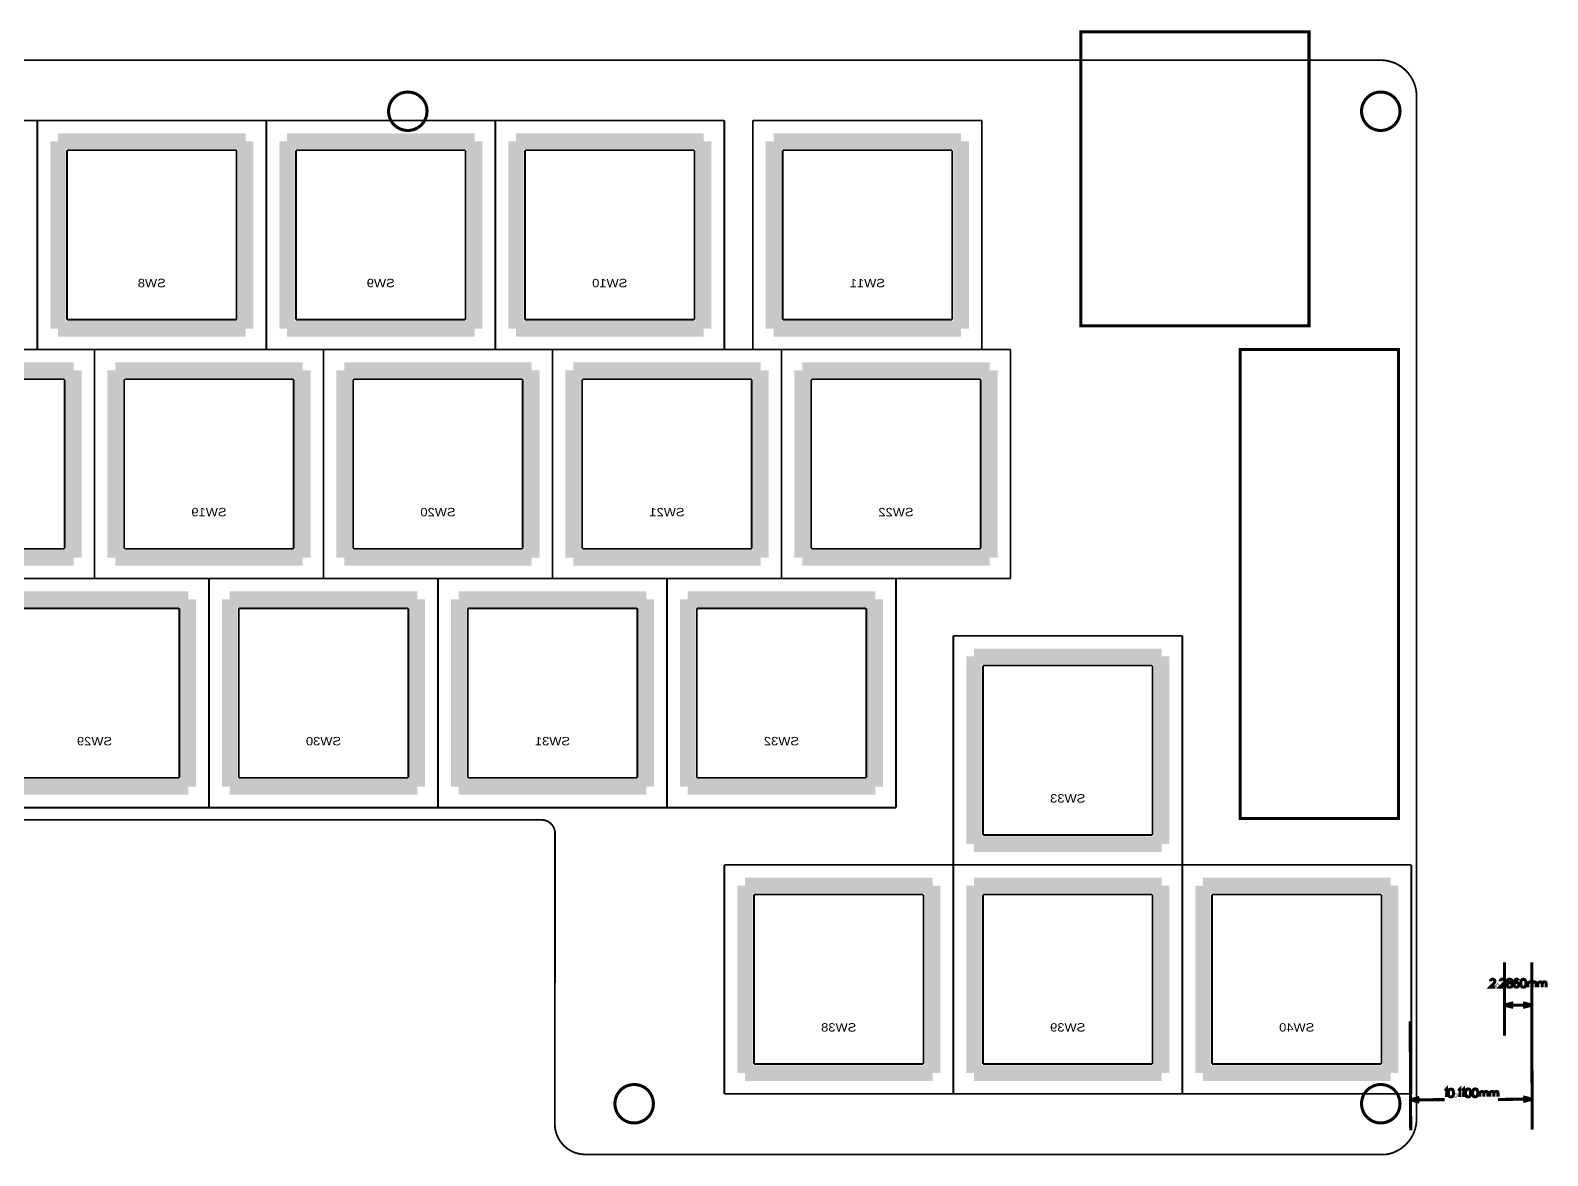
# Model space of a CAD drawing. Header units: millimetres. Extents: x 17 to 288, y -115 to -19.
# Drawn here: x 161.4 to 287.6, y -114.7 to -21.1 of the extents above; entities that cross this region are included whole.
import ezdxf
from ezdxf.enums import TextEntityAlignment as Align

# ---------------------------------------------------------------- set-up
doc = ezdxf.new("R2010")
doc.units = ezdxf.units.MM
doc.header["$MEASUREMENT"] = 0
for name, color, linetype, true_color in [('Board-Outline-Layer', 7, 'Continuous', 0xff00ff), ('Bottom-Assembly-Layer', 7, 'Continuous', 0x5555ff), ('Bottom-Silkscreen-Layer', 7, 'Continuous', 0x66cc33), ('Bottom-Solder-Mask-Layer', 7, 'Continuous', 0xaa00ff), ('Document-Layer', 7, 'Continuous', 0xffffff), ('Top-Solder-Mask-Layer', 7, 'Continuous', 0x800080)]:
    doc.layers.add(name, color=color, linetype=linetype, true_color=true_color)
doc.styles.get("Standard").update_dxf_attribs({"font": 'arial.ttf'})

msp = doc.modelspace()

# ---------------------------------------------------------------- linework, layer by layer
at = {"layer": 'Board-Outline-Layer', "const_width": 0.254}
for points in [[(248.74, -45.65), (248.74, -21.21), (267.72, -21.21), (267.72, -45.65)], [(262, -86.64), (262, -47.63), (275.17, -47.63), (275.17, -86.64)]]:
    msp.add_lwpolyline(points, close=True, dxfattribs=at)
at = {"layer": 'Board-Outline-Layer'}
for points, const_width in [([(28.88, -24.44, -0.199), (31, -23.56), (273.67, -23.56, -0.414), (276.67, -26.56), (276.67, -111.62, -0.377), (274.05, -114.59), (207.52, -114.58, -0.414), (204.98, -112.04), (205, -87.91, 0.203), (204.68, -87.09, 0.203), (203.87, -86.75), (164.74, -86.75), (164.73, -86.75), (160.78, -86.75, 0.414), (158.24, -89.29), (158.24, -112.05, -0.414), (155.7, -114.59), (30.7, -114.6, -0.385), (28, -111.62), (28, -26.56, -0.199)], 0.15), ([(191.15, -27.81, 1), (194.35, -27.81, 1)], 0.254), ([(209.98, -110.36, 1), (213.18, -110.36, 1)], 0.254)]:
    msp.add_lwpolyline(points, format="xyb", close=True, dxfattribs=dict(at, const_width=const_width))
at = {"layer": 'Board-Outline-Layer', "const_width": 0.254}
for points in [[(272.09, -27.81, 1), (275.29, -27.81), (275.29, -27.81, 1), (272.09, -27.81)], [(272.09, -110.36, 1), (275.29, -110.36), (275.29, -110.36, 1), (272.09, -110.36)]]:
    msp.add_lwpolyline(points, format="xyb", dxfattribs=at)
at = {"layer": 'Board-Outline-Layer', "const_width": 0.15}
for points in [[(178.5, -31.05), (164.4, -31.05)], [(164.4, -31.05), (164.4, -45.15)], [(178.5, -31.05), (164.4, -31.05)], [(164.4, -31.05), (164.4, -45.15)], [(178.5, -45.15), (178.5, -31.05)], [(178.5, -45.15), (178.5, -31.05)], [(197.55, -31.05), (183.45, -31.05)], [(183.45, -31.05), (183.45, -45.15)], [(197.55, -31.05), (183.45, -31.05)], [(183.45, -31.05), (183.45, -45.15)], [(197.55, -45.15), (197.55, -31.05)], [(197.55, -45.15), (197.55, -31.05)], [(216.6, -31.05), (202.5, -31.05)], [(202.5, -31.05), (202.5, -45.15)], [(216.6, -31.05), (202.5, -31.05)], [(202.5, -31.05), (202.5, -45.15)], [(216.6, -45.15), (216.6, -31.05)], [(216.6, -45.15), (216.6, -31.05)], [(238.03, -31.05), (223.93, -31.05)], [(223.93, -31.05), (223.93, -45.15)], [(238.03, -31.05), (223.93, -31.05)], [(223.93, -31.05), (223.93, -45.15)], [(238.03, -45.15), (238.03, -31.05)], [(238.03, -45.15), (238.03, -31.05)], [(164.4, -45.15), (178.5, -45.15)], [(164.4, -45.15), (178.5, -45.15)], [(183.45, -45.15), (197.55, -45.15)], [(183.45, -45.15), (197.55, -45.15)], [(202.5, -45.15), (216.6, -45.15)], [(202.5, -45.15), (216.6, -45.15)], [(223.93, -45.15), (238.03, -45.15)], [(223.93, -45.15), (238.03, -45.15)], [(164.21, -50.1), (150.11, -50.1)], [(164.21, -50.1), (150.11, -50.1)], [(164.21, -64.2), (164.21, -50.1)], [(164.21, -64.2), (164.21, -50.1)], [(183.26, -50.1), (169.16, -50.1)], [(169.16, -50.1), (169.16, -64.2)], [(183.26, -50.1), (169.16, -50.1)], [(169.16, -50.1), (169.16, -64.2)], [(183.26, -64.2), (183.26, -50.1)], [(183.26, -64.2), (183.26, -50.1)], [(202.31, -50.1), (188.21, -50.1)], [(188.21, -50.1), (188.21, -64.2)], [(202.31, -50.1), (188.21, -50.1)], [(188.21, -50.1), (188.21, -64.2)], [(202.31, -64.2), (202.31, -50.1)], [(202.31, -64.2), (202.31, -50.1)], [(221.36, -50.1), (207.26, -50.1)], [(207.26, -50.1), (207.26, -64.2)], [(221.36, -50.1), (207.26, -50.1)], [(207.26, -50.1), (207.26, -64.2)], [(221.36, -64.2), (221.36, -50.1)], [(221.36, -64.2), (221.36, -50.1)], [(240.41, -50.1), (226.31, -50.1)], [(226.31, -50.1), (226.31, -64.2)], [(240.41, -50.1), (226.31, -50.1)], [(226.31, -50.1), (226.31, -64.2)], [(240.41, -64.2), (240.41, -50.1)], [(240.41, -64.2), (240.41, -50.1)], [(150.11, -64.2), (164.21, -64.2)], [(150.11, -64.2), (164.21, -64.2)], [(169.16, -64.2), (183.26, -64.2)], [(169.16, -64.2), (183.26, -64.2)], [(188.21, -64.2), (202.31, -64.2)], [(188.21, -64.2), (202.31, -64.2)], [(207.26, -64.2), (221.36, -64.2)], [(207.26, -64.2), (221.36, -64.2)], [(226.31, -64.2), (240.41, -64.2)], [(226.31, -64.2), (240.41, -64.2)], [(173.74, -69.15), (159.64, -69.15)], [(173.74, -69.15), (159.64, -69.15)], [(173.74, -83.25), (173.74, -69.15)], [(173.74, -83.25), (173.74, -69.15)], [(192.79, -69.15), (178.69, -69.15)], [(178.69, -69.15), (178.69, -83.25)], [(192.79, -69.15), (178.69, -69.15)], [(178.69, -69.15), (178.69, -83.25)], [(192.79, -83.25), (192.79, -69.15)], [(192.79, -83.25), (192.79, -69.15)], [(211.84, -69.15), (197.74, -69.15)], [(197.74, -69.15), (197.74, -83.25)], [(211.84, -69.15), (197.74, -69.15)], [(197.74, -69.15), (197.74, -83.25)], [(211.84, -83.25), (211.84, -69.15)], [(211.84, -83.25), (211.84, -69.15)], [(230.89, -69.15), (216.79, -69.15)], [(216.79, -69.15), (216.79, -83.25)], [(230.89, -69.15), (216.79, -69.15)], [(216.79, -69.15), (216.79, -83.25)], [(230.89, -83.25), (230.89, -69.15)], [(230.89, -83.25), (230.89, -69.15)], [(254.7, -73.91), (240.6, -73.91)], [(240.6, -73.91), (240.6, -88.01)], [(254.7, -73.91), (240.6, -73.91)], [(240.6, -73.91), (240.6, -88.01)], [(254.7, -88.01), (254.7, -73.91)], [(254.7, -88.01), (254.7, -73.91)], [(159.64, -83.25), (173.74, -83.25)], [(159.64, -83.25), (173.74, -83.25)], [(178.69, -83.25), (192.79, -83.25)], [(178.69, -83.25), (192.79, -83.25)], [(197.74, -83.25), (211.84, -83.25)], [(197.74, -83.25), (211.84, -83.25)], [(216.79, -83.25), (230.89, -83.25)], [(216.79, -83.25), (230.89, -83.25)], [(240.6, -88.01), (254.7, -88.01)], [(240.6, -88.01), (254.7, -88.01)], [(235.65, -92.96), (221.55, -92.96)], [(221.55, -92.96), (221.55, -107.06)], [(235.65, -92.96), (221.55, -92.96)], [(221.55, -92.96), (221.55, -107.06)], [(235.65, -107.06), (235.65, -92.96)], [(235.65, -107.06), (235.65, -92.96)], [(254.7, -92.96), (240.6, -92.96)], [(240.6, -92.96), (240.6, -107.06)], [(254.7, -92.96), (240.6, -92.96)], [(240.6, -92.96), (240.6, -107.06)], [(254.7, -107.06), (254.7, -92.96)], [(254.7, -107.06), (254.7, -92.96)], [(273.75, -92.96), (259.65, -92.96)], [(259.65, -92.96), (259.65, -107.06)], [(273.75, -92.96), (259.65, -92.96)], [(259.65, -92.96), (259.65, -107.06)], [(273.75, -107.06), (273.75, -92.96)], [(273.75, -107.06), (273.75, -92.96)], [(221.55, -107.06), (235.65, -107.06)], [(221.55, -107.06), (235.65, -107.06)], [(240.6, -107.06), (254.7, -107.06)], [(240.6, -107.06), (254.7, -107.06)], [(259.65, -107.06), (273.75, -107.06)], [(259.65, -107.06), (273.75, -107.06)]]:
    msp.add_lwpolyline(points, dxfattribs=at)
at = {"layer": 'Bottom-Assembly-Layer', "const_width": 0.15}
for points in [[(142.88, -28.58), (161.93, -28.58)], [(142.88, -28.58), (161.93, -28.58)], [(161.93, -28.58), (161.93, -47.63)], [(161.93, -47.63), (161.93, -28.58)], [(161.93, -28.58), (180.98, -28.58)], [(161.93, -28.58), (161.93, -47.63)], [(161.93, -47.63), (161.93, -28.58)], [(161.93, -28.58), (180.98, -28.58)], [(180.98, -28.58), (180.98, -47.63)], [(180.98, -47.63), (180.98, -28.58)], [(180.98, -28.58), (200.03, -28.58)], [(180.98, -28.58), (180.98, -47.63)], [(180.98, -47.63), (180.98, -28.58)], [(180.98, -28.58), (200.03, -28.58)], [(200.03, -47.63), (200.03, -28.58)], [(200.03, -28.58), (219.08, -28.58)], [(200.03, -28.58), (200.03, -47.63)], [(200.03, -47.63), (200.03, -28.58)], [(200.03, -28.58), (219.08, -28.58)], [(200.03, -28.58), (200.03, -47.63)], [(219.08, -28.58), (219.08, -47.63)], [(219.08, -28.58), (219.08, -47.63)], [(221.46, -47.63), (221.46, -28.58)], [(221.46, -28.58), (240.51, -28.58)], [(221.46, -47.63), (221.46, -28.58)], [(221.46, -28.58), (240.51, -28.58)], [(240.51, -28.58), (240.51, -47.63)], [(240.51, -28.58), (240.51, -47.63)], [(161.93, -47.63), (142.88, -47.63)], [(161.93, -47.63), (142.88, -47.63)], [(147.64, -47.63), (166.69, -47.63)], [(147.64, -47.63), (166.69, -47.63)], [(180.98, -47.63), (161.93, -47.63)], [(180.98, -47.63), (161.93, -47.63)], [(166.69, -47.63), (166.69, -66.68)], [(166.69, -66.68), (166.69, -47.63)], [(166.69, -47.63), (185.74, -47.63)], [(166.69, -47.63), (166.69, -66.68)], [(166.69, -66.68), (166.69, -47.63)], [(166.69, -47.63), (185.74, -47.63)], [(200.03, -47.63), (180.98, -47.63)], [(200.03, -47.63), (180.98, -47.63)], [(185.74, -47.63), (185.74, -66.68)], [(185.74, -66.68), (185.74, -47.63)], [(185.74, -47.63), (204.79, -47.63)], [(185.74, -47.63), (185.74, -66.68)], [(185.74, -66.68), (185.74, -47.63)], [(185.74, -47.63), (204.79, -47.63)], [(219.08, -47.63), (200.03, -47.63)], [(219.08, -47.63), (200.03, -47.63)], [(204.79, -47.63), (204.79, -66.68)], [(204.79, -66.68), (204.79, -47.63)], [(204.79, -47.63), (223.84, -47.63)], [(204.79, -47.63), (204.79, -66.68)], [(204.79, -66.68), (204.79, -47.63)], [(204.79, -47.63), (223.84, -47.63)], [(240.51, -47.63), (221.46, -47.63)], [(240.51, -47.63), (221.46, -47.63)], [(223.84, -47.63), (223.84, -66.68)], [(223.84, -66.68), (223.84, -47.63)], [(223.84, -47.63), (242.89, -47.63)], [(223.84, -47.63), (223.84, -66.68)], [(223.84, -66.68), (223.84, -47.63)], [(223.84, -47.63), (242.89, -47.63)], [(242.89, -47.63), (242.89, -66.68)], [(242.89, -47.63), (242.89, -66.68)], [(166.69, -66.68), (147.64, -66.68)], [(166.69, -66.68), (147.64, -66.68)], [(157.16, -66.68), (176.21, -66.68)], [(157.16, -66.68), (176.21, -66.68)], [(185.74, -66.68), (166.69, -66.68)], [(185.74, -66.68), (166.69, -66.68)], [(176.21, -66.68), (176.21, -85.73)], [(176.21, -85.73), (176.21, -66.68)], [(176.21, -66.68), (195.26, -66.68)], [(176.21, -66.68), (176.21, -85.73)], [(176.21, -85.73), (176.21, -66.68)], [(176.21, -66.68), (195.26, -66.68)], [(204.79, -66.68), (185.74, -66.68)], [(204.79, -66.68), (185.74, -66.68)], [(195.26, -66.68), (195.26, -85.73)], [(195.26, -85.73), (195.26, -66.68)], [(195.26, -66.68), (214.31, -66.68)], [(195.26, -66.68), (195.26, -85.73)], [(195.26, -85.73), (195.26, -66.68)], [(195.26, -66.68), (214.31, -66.68)], [(223.84, -66.68), (204.79, -66.68)], [(223.84, -66.68), (204.79, -66.68)], [(214.31, -66.68), (214.31, -85.73)], [(214.31, -85.73), (214.31, -66.68)], [(214.31, -66.68), (233.36, -66.68)], [(214.31, -66.68), (214.31, -85.73)], [(214.31, -85.73), (214.31, -66.68)], [(214.31, -66.68), (233.36, -66.68)], [(242.89, -66.68), (223.84, -66.68)], [(242.89, -66.68), (223.84, -66.68)], [(233.36, -66.68), (233.36, -85.73)], [(233.36, -66.68), (233.36, -85.73)], [(238.13, -90.49), (238.13, -71.44)], [(238.13, -71.44), (257.18, -71.44)], [(238.13, -90.49), (238.13, -71.44)], [(238.13, -71.44), (257.18, -71.44)], [(257.18, -71.44), (257.18, -90.49)], [(257.18, -71.44), (257.18, -90.49)], [(176.21, -85.73), (157.16, -85.73)], [(176.21, -85.73), (157.16, -85.73)], [(195.26, -85.73), (176.21, -85.73)], [(195.26, -85.73), (176.21, -85.73)], [(214.31, -85.73), (195.26, -85.73)], [(214.31, -85.73), (195.26, -85.73)], [(233.36, -85.73), (214.31, -85.73)], [(233.36, -85.73), (214.31, -85.73)], [(219.08, -109.54), (219.08, -90.49)], [(219.08, -90.49), (238.13, -90.49)], [(219.08, -109.54), (219.08, -90.49)], [(219.08, -90.49), (238.13, -90.49)], [(257.18, -90.49), (238.13, -90.49)], [(238.13, -90.49), (238.13, -109.54)], [(238.13, -109.54), (238.13, -90.49)], [(238.13, -90.49), (257.18, -90.49)], [(257.18, -90.49), (238.13, -90.49)], [(238.13, -90.49), (238.13, -109.54)], [(238.13, -109.54), (238.13, -90.49)], [(238.13, -90.49), (257.18, -90.49)], [(257.18, -90.49), (257.18, -109.54)], [(257.18, -109.54), (257.18, -90.49)], [(257.18, -90.49), (276.23, -90.49)], [(257.18, -90.49), (257.18, -109.54)], [(257.18, -109.54), (257.18, -90.49)], [(257.18, -90.49), (276.23, -90.49)], [(276.23, -90.49), (276.23, -109.54)], [(276.23, -90.49), (276.23, -109.54)], [(238.13, -109.54), (219.08, -109.54)], [(238.13, -109.54), (219.08, -109.54)], [(257.18, -109.54), (238.13, -109.54)], [(257.18, -109.54), (238.13, -109.54)], [(276.23, -109.54), (257.18, -109.54)], [(276.23, -109.54), (257.18, -109.54)]]:
    msp.add_lwpolyline(points, dxfattribs=at)
at = {"layer": 'Bottom-Solder-Mask-Layer', "const_width": 1.3}
for points in [[(179.25, -30.3), (163.65, -30.3)], [(163.65, -30.3), (163.65, -45.9)], [(179.25, -30.3), (163.65, -30.3)], [(163.65, -30.3), (163.65, -45.9)], [(179.25, -30.3), (179.25, -45.9)], [(179.25, -30.3), (179.25, -45.9)], [(198.3, -30.3), (182.7, -30.3)], [(182.7, -30.3), (182.7, -45.9)], [(198.3, -30.3), (182.7, -30.3)], [(182.7, -30.3), (182.7, -45.9)], [(198.3, -30.3), (198.3, -45.9)], [(198.3, -30.3), (198.3, -45.9)], [(217.35, -30.3), (201.75, -30.3)], [(201.75, -30.3), (201.75, -45.9)], [(217.35, -30.3), (201.75, -30.3)], [(201.75, -30.3), (201.75, -45.9)], [(217.35, -30.3), (217.35, -45.9)], [(217.35, -30.3), (217.35, -45.9)], [(238.78, -30.3), (223.18, -30.3)], [(223.18, -30.3), (223.18, -45.9)], [(238.78, -30.3), (223.18, -30.3)], [(223.18, -30.3), (223.18, -45.9)], [(238.78, -30.3), (238.78, -45.9)], [(238.78, -30.3), (238.78, -45.9)], [(179.25, -45.9), (163.65, -45.9)], [(179.25, -45.9), (163.65, -45.9)], [(198.3, -45.9), (182.7, -45.9)], [(198.3, -45.9), (182.7, -45.9)], [(217.35, -45.9), (201.75, -45.9)], [(217.35, -45.9), (201.75, -45.9)], [(238.78, -45.9), (223.18, -45.9)], [(238.78, -45.9), (223.18, -45.9)], [(164.96, -49.35), (149.36, -49.35)], [(164.96, -49.35), (149.36, -49.35)], [(164.96, -49.35), (164.96, -64.95)], [(164.96, -49.35), (164.96, -64.95)], [(184.01, -49.35), (168.41, -49.35)], [(168.41, -49.35), (168.41, -64.95)], [(184.01, -49.35), (168.41, -49.35)], [(168.41, -49.35), (168.41, -64.95)], [(184.01, -49.35), (184.01, -64.95)], [(184.01, -49.35), (184.01, -64.95)], [(203.06, -49.35), (187.46, -49.35)], [(187.46, -49.35), (187.46, -64.95)], [(203.06, -49.35), (187.46, -49.35)], [(187.46, -49.35), (187.46, -64.95)], [(203.06, -49.35), (203.06, -64.95)], [(203.06, -49.35), (203.06, -64.95)], [(222.11, -49.35), (206.51, -49.35)], [(206.51, -49.35), (206.51, -64.95)], [(222.11, -49.35), (206.51, -49.35)], [(206.51, -49.35), (206.51, -64.95)], [(222.11, -49.35), (222.11, -64.95)], [(222.11, -49.35), (222.11, -64.95)], [(241.16, -49.35), (225.56, -49.35)], [(225.56, -49.35), (225.56, -64.95)], [(241.16, -49.35), (225.56, -49.35)], [(225.56, -49.35), (225.56, -64.95)], [(241.16, -49.35), (241.16, -64.95)], [(241.16, -49.35), (241.16, -64.95)], [(164.96, -64.95), (149.36, -64.95)], [(164.96, -64.95), (149.36, -64.95)], [(184.01, -64.95), (168.41, -64.95)], [(184.01, -64.95), (168.41, -64.95)], [(203.06, -64.95), (187.46, -64.95)], [(203.06, -64.95), (187.46, -64.95)], [(222.11, -64.95), (206.51, -64.95)], [(222.11, -64.95), (206.51, -64.95)], [(241.16, -64.95), (225.56, -64.95)], [(241.16, -64.95), (225.56, -64.95)], [(174.49, -68.4), (158.89, -68.4)], [(174.49, -68.4), (158.89, -68.4)], [(174.49, -68.4), (174.49, -84)], [(174.49, -68.4), (174.49, -84)], [(193.54, -68.4), (177.94, -68.4)], [(177.94, -68.4), (177.94, -84)], [(193.54, -68.4), (177.94, -68.4)], [(177.94, -68.4), (177.94, -84)], [(193.54, -68.4), (193.54, -84)], [(193.54, -68.4), (193.54, -84)], [(212.59, -68.4), (196.99, -68.4)], [(196.99, -68.4), (196.99, -84)], [(212.59, -68.4), (196.99, -68.4)], [(196.99, -68.4), (196.99, -84)], [(212.59, -68.4), (212.59, -84)], [(212.59, -68.4), (212.59, -84)], [(231.64, -68.4), (216.04, -68.4)], [(216.04, -68.4), (216.04, -84)], [(231.64, -68.4), (216.04, -68.4)], [(216.04, -68.4), (216.04, -84)], [(231.64, -68.4), (231.64, -84)], [(231.64, -68.4), (231.64, -84)], [(255.45, -73.16), (239.85, -73.16)], [(239.85, -73.16), (239.85, -88.76)], [(255.45, -73.16), (239.85, -73.16)], [(239.85, -73.16), (239.85, -88.76)], [(255.45, -73.16), (255.45, -88.76)], [(255.45, -73.16), (255.45, -88.76)], [(174.49, -84), (158.89, -84)], [(174.49, -84), (158.89, -84)], [(193.54, -84), (177.94, -84)], [(193.54, -84), (177.94, -84)], [(212.59, -84), (196.99, -84)], [(212.59, -84), (196.99, -84)], [(231.64, -84), (216.04, -84)], [(231.64, -84), (216.04, -84)], [(255.45, -88.76), (239.85, -88.76)], [(255.45, -88.76), (239.85, -88.76)], [(236.4, -92.21), (220.8, -92.21)], [(220.8, -92.21), (220.8, -107.81)], [(236.4, -92.21), (220.8, -92.21)], [(220.8, -92.21), (220.8, -107.81)], [(236.4, -92.21), (236.4, -107.81)], [(236.4, -92.21), (236.4, -107.81)], [(255.45, -92.21), (239.85, -92.21)], [(239.85, -92.21), (239.85, -107.81)], [(255.45, -92.21), (239.85, -92.21)], [(239.85, -92.21), (239.85, -107.81)], [(255.45, -92.21), (255.45, -107.81)], [(255.45, -92.21), (255.45, -107.81)], [(274.5, -92.21), (258.9, -92.21)], [(258.9, -92.21), (258.9, -107.81)], [(274.5, -92.21), (258.9, -92.21)], [(258.9, -92.21), (258.9, -107.81)], [(274.5, -92.21), (274.5, -107.81)], [(274.5, -92.21), (274.5, -107.81)], [(236.4, -107.81), (220.8, -107.81)], [(236.4, -107.81), (220.8, -107.81)], [(255.45, -107.81), (239.85, -107.81)], [(255.45, -107.81), (239.85, -107.81)], [(274.5, -107.81), (258.9, -107.81)], [(274.5, -107.81), (258.9, -107.81)]]:
    msp.add_lwpolyline(points, dxfattribs=at)
at = {"layer": 'Document-Layer', "const_width": 0.254}
for points in [[(283.98, -98.6), (283.98, -104.7)], [(286.26, -98.6), (286.26, -104.7)], [(282.82, -100.17), (282.82, -100.14), (282.85, -100.08), (282.88, -100.05), (282.94, -100.01), (283.07, -100.01), (283.13, -100.05), (283.16, -100.08), (283.19, -100.14), (283.19, -100.2), (283.16, -100.26), (283.1, -100.36), (282.79, -100.67), (283.22, -100.67)], [(283.63, -100.17), (283.63, -100.14), (283.66, -100.08), (283.69, -100.05), (283.75, -100.01), (283.88, -100.01), (283.94, -100.05), (283.97, -100.08), (284, -100.14), (284, -100.2), (283.97, -100.26), (283.91, -100.36), (283.6, -100.67), (284.03, -100.67)], [(285.15, -100.11), (285.12, -100.05), (285.03, -100.01), (284.96, -100.01), (284.87, -100.05), (284.81, -100.14), (284.78, -100.29), (284.78, -100.45), (284.81, -100.57), (284.87, -100.64), (284.96, -100.67), (284.99, -100.67), (285.09, -100.64), (285.15, -100.57), (285.18, -100.48), (285.18, -100.45), (285.15, -100.36), (285.09, -100.29), (284.99, -100.26), (284.96, -100.26), (284.87, -100.29), (284.81, -100.36), (284.78, -100.45)], [(285.92, -100.23), (285.92, -100.67)], [(285.92, -100.36), (286.02, -100.26), (286.08, -100.23), (286.17, -100.23), (286.23, -100.26), (286.27, -100.36), (286.27, -100.67)], [(286.27, -100.36), (286.36, -100.26), (286.42, -100.23), (286.51, -100.23), (286.58, -100.26), (286.61, -100.36), (286.61, -100.67)], [(286.76, -100.23), (286.76, -100.67)], [(286.76, -100.36), (286.86, -100.26), (286.92, -100.23), (287.01, -100.23), (287.07, -100.26), (287.11, -100.36), (287.11, -100.67)], [(287.11, -100.36), (287.2, -100.26), (287.26, -100.23), (287.35, -100.23), (287.42, -100.26), (287.45, -100.36), (287.45, -100.67)], [(283.98, -102.16), (284.71, -101.96)], [(283.98, -102.16), (284.71, -102.35)], [(283.98, -102.16), (286.26, -102.16)], [(286.26, -102.16), (285.53, -101.96)], [(286.26, -102.16), (285.53, -102.35)], [(276.14, -103.5), (276.18, -112.57)], [(286.25, -103.45), (286.29, -112.52)], [(276.17, -110.03), (276.9, -109.83)], [(279, -109.27), (279.06, -109.24), (279.15, -109.14), (279.16, -109.8)], [(280.12, -109.26), (280.18, -109.23), (280.27, -109.14), (280.27, -109.79)], [(280.43, -109.26), (280.49, -109.23), (280.58, -109.14), (280.58, -109.79)], [(281.92, -109.35), (281.92, -109.78)], [(281.92, -109.47), (282.01, -109.38), (282.07, -109.35), (282.16, -109.35), (282.23, -109.38), (282.26, -109.47), (282.26, -109.78)], [(282.26, -109.47), (282.35, -109.38), (282.41, -109.35), (282.51, -109.35), (282.57, -109.38), (282.6, -109.47), (282.6, -109.78)], [(282.75, -109.34), (282.76, -109.78)], [(282.75, -109.47), (282.85, -109.37), (282.91, -109.34), (283, -109.34), (283.06, -109.37), (283.1, -109.47), (283.1, -109.78)], [(283.1, -109.47), (283.19, -109.37), (283.25, -109.34), (283.34, -109.34), (283.41, -109.37), (283.44, -109.47), (283.44, -109.78)], [(286.28, -109.98), (285.54, -109.79)], [(276.17, -110.03), (279, -110.02)], [(276.17, -110.03), (276.9, -110.23)], [(283.44, -110), (286.28, -109.98)], [(286.28, -109.98), (285.54, -110.18)]]:
    msp.add_lwpolyline(points, dxfattribs=at)
for points in [[(283.41, -100.51), (283.38, -100.54), (283.41, -100.57), (283.44, -100.54)], [(284.34, -100.01), (284.25, -100.05), (284.22, -100.11), (284.22, -100.17), (284.25, -100.23), (284.31, -100.26), (284.44, -100.29), (284.53, -100.33), (284.59, -100.39), (284.62, -100.45), (284.62, -100.54), (284.59, -100.61), (284.56, -100.64), (284.47, -100.67), (284.34, -100.67), (284.25, -100.64), (284.22, -100.61), (284.19, -100.54), (284.19, -100.45), (284.22, -100.39), (284.28, -100.33), (284.37, -100.29), (284.5, -100.26), (284.56, -100.23), (284.59, -100.17), (284.59, -100.11), (284.56, -100.05), (284.47, -100.01)], [(285.52, -100.01), (285.43, -100.05), (285.37, -100.14), (285.33, -100.29), (285.33, -100.39), (285.37, -100.54), (285.43, -100.64), (285.52, -100.67), (285.58, -100.67), (285.68, -100.64), (285.74, -100.54), (285.77, -100.39), (285.77, -100.29), (285.74, -100.14), (285.68, -100.05), (285.58, -100.01)], [(279.5, -109.14), (279.4, -109.18), (279.34, -109.27), (279.31, -109.42), (279.31, -109.52), (279.34, -109.67), (279.41, -109.76), (279.5, -109.79), (279.56, -109.79), (279.65, -109.76), (279.72, -109.67), (279.74, -109.51), (279.74, -109.42), (279.71, -109.27), (279.65, -109.17), (279.56, -109.14)], [(279.93, -109.64), (279.9, -109.67), (279.93, -109.7), (279.96, -109.67)], [(280.92, -109.13), (280.83, -109.17), (280.77, -109.26), (280.74, -109.42), (280.74, -109.51), (280.77, -109.66), (280.83, -109.76), (280.93, -109.79), (280.99, -109.79), (281.08, -109.76), (281.14, -109.66), (281.17, -109.51), (281.17, -109.41), (281.14, -109.26), (281.08, -109.17), (280.99, -109.13)], [(281.51, -109.13), (281.42, -109.17), (281.36, -109.26), (281.33, -109.41), (281.33, -109.51), (281.36, -109.66), (281.42, -109.75), (281.52, -109.78), (281.58, -109.78), (281.67, -109.75), (281.73, -109.66), (281.76, -109.5), (281.76, -109.41), (281.73, -109.26), (281.67, -109.16), (281.57, -109.13)]]:
    msp.add_lwpolyline(points, close=True, dxfattribs=at)
at = {"layer": 'Top-Solder-Mask-Layer', "const_width": 1.3}
for points in [[(179.25, -30.3), (163.65, -30.3)], [(163.65, -30.3), (163.65, -45.9)], [(179.25, -30.3), (163.65, -30.3)], [(163.65, -30.3), (163.65, -45.9)], [(179.25, -30.3), (179.25, -45.9)], [(179.25, -30.3), (179.25, -45.9)], [(198.3, -30.3), (182.7, -30.3)], [(182.7, -30.3), (182.7, -45.9)], [(198.3, -30.3), (182.7, -30.3)], [(182.7, -30.3), (182.7, -45.9)], [(198.3, -30.3), (198.3, -45.9)], [(198.3, -30.3), (198.3, -45.9)], [(217.35, -30.3), (201.75, -30.3)], [(201.75, -30.3), (201.75, -45.9)], [(217.35, -30.3), (201.75, -30.3)], [(201.75, -30.3), (201.75, -45.9)], [(217.35, -30.3), (217.35, -45.9)], [(217.35, -30.3), (217.35, -45.9)], [(238.78, -30.3), (223.18, -30.3)], [(223.18, -30.3), (223.18, -45.9)], [(238.78, -30.3), (223.18, -30.3)], [(223.18, -30.3), (223.18, -45.9)], [(238.78, -30.3), (238.78, -45.9)], [(238.78, -30.3), (238.78, -45.9)], [(179.25, -45.9), (163.65, -45.9)], [(179.25, -45.9), (163.65, -45.9)], [(198.3, -45.9), (182.7, -45.9)], [(198.3, -45.9), (182.7, -45.9)], [(217.35, -45.9), (201.75, -45.9)], [(217.35, -45.9), (201.75, -45.9)], [(238.78, -45.9), (223.18, -45.9)], [(238.78, -45.9), (223.18, -45.9)], [(164.96, -49.35), (149.36, -49.35)], [(164.96, -49.35), (149.36, -49.35)], [(164.96, -49.35), (164.96, -64.95)], [(164.96, -49.35), (164.96, -64.95)], [(184.01, -49.35), (168.41, -49.35)], [(168.41, -49.35), (168.41, -64.95)], [(184.01, -49.35), (168.41, -49.35)], [(168.41, -49.35), (168.41, -64.95)], [(184.01, -49.35), (184.01, -64.95)], [(184.01, -49.35), (184.01, -64.95)], [(203.06, -49.35), (187.46, -49.35)], [(187.46, -49.35), (187.46, -64.95)], [(203.06, -49.35), (187.46, -49.35)], [(187.46, -49.35), (187.46, -64.95)], [(203.06, -49.35), (203.06, -64.95)], [(203.06, -49.35), (203.06, -64.95)], [(222.11, -49.35), (206.51, -49.35)], [(206.51, -49.35), (206.51, -64.95)], [(222.11, -49.35), (206.51, -49.35)], [(206.51, -49.35), (206.51, -64.95)], [(222.11, -49.35), (222.11, -64.95)], [(222.11, -49.35), (222.11, -64.95)], [(241.16, -49.35), (225.56, -49.35)], [(225.56, -49.35), (225.56, -64.95)], [(241.16, -49.35), (225.56, -49.35)], [(225.56, -49.35), (225.56, -64.95)], [(241.16, -49.35), (241.16, -64.95)], [(241.16, -49.35), (241.16, -64.95)], [(164.96, -64.95), (149.36, -64.95)], [(164.96, -64.95), (149.36, -64.95)], [(184.01, -64.95), (168.41, -64.95)], [(184.01, -64.95), (168.41, -64.95)], [(203.06, -64.95), (187.46, -64.95)], [(203.06, -64.95), (187.46, -64.95)], [(222.11, -64.95), (206.51, -64.95)], [(222.11, -64.95), (206.51, -64.95)], [(241.16, -64.95), (225.56, -64.95)], [(241.16, -64.95), (225.56, -64.95)], [(174.49, -68.4), (158.89, -68.4)], [(174.49, -68.4), (158.89, -68.4)], [(174.49, -68.4), (174.49, -84)], [(174.49, -68.4), (174.49, -84)], [(193.54, -68.4), (177.94, -68.4)], [(177.94, -68.4), (177.94, -84)], [(193.54, -68.4), (177.94, -68.4)], [(177.94, -68.4), (177.94, -84)], [(193.54, -68.4), (193.54, -84)], [(193.54, -68.4), (193.54, -84)], [(212.59, -68.4), (196.99, -68.4)], [(196.99, -68.4), (196.99, -84)], [(212.59, -68.4), (196.99, -68.4)], [(196.99, -68.4), (196.99, -84)], [(212.59, -68.4), (212.59, -84)], [(212.59, -68.4), (212.59, -84)], [(231.64, -68.4), (216.04, -68.4)], [(216.04, -68.4), (216.04, -84)], [(231.64, -68.4), (216.04, -68.4)], [(216.04, -68.4), (216.04, -84)], [(231.64, -68.4), (231.64, -84)], [(231.64, -68.4), (231.64, -84)], [(255.45, -73.16), (239.85, -73.16)], [(239.85, -73.16), (239.85, -88.76)], [(255.45, -73.16), (239.85, -73.16)], [(239.85, -73.16), (239.85, -88.76)], [(255.45, -73.16), (255.45, -88.76)], [(255.45, -73.16), (255.45, -88.76)], [(174.49, -84), (158.89, -84)], [(174.49, -84), (158.89, -84)], [(193.54, -84), (177.94, -84)], [(193.54, -84), (177.94, -84)], [(212.59, -84), (196.99, -84)], [(212.59, -84), (196.99, -84)], [(231.64, -84), (216.04, -84)], [(231.64, -84), (216.04, -84)], [(255.45, -88.76), (239.85, -88.76)], [(255.45, -88.76), (239.85, -88.76)], [(236.4, -92.21), (220.8, -92.21)], [(220.8, -92.21), (220.8, -107.81)], [(236.4, -92.21), (220.8, -92.21)], [(220.8, -92.21), (220.8, -107.81)], [(236.4, -92.21), (236.4, -107.81)], [(236.4, -92.21), (236.4, -107.81)], [(255.45, -92.21), (239.85, -92.21)], [(239.85, -92.21), (239.85, -107.81)], [(255.45, -92.21), (239.85, -92.21)], [(239.85, -92.21), (239.85, -107.81)], [(255.45, -92.21), (255.45, -107.81)], [(255.45, -92.21), (255.45, -107.81)], [(274.5, -92.21), (258.9, -92.21)], [(258.9, -92.21), (258.9, -107.81)], [(274.5, -92.21), (258.9, -92.21)], [(258.9, -92.21), (258.9, -107.81)], [(274.5, -92.21), (274.5, -107.81)], [(274.5, -92.21), (274.5, -107.81)], [(236.4, -107.81), (220.8, -107.81)], [(236.4, -107.81), (220.8, -107.81)], [(255.45, -107.81), (239.85, -107.81)], [(255.45, -107.81), (239.85, -107.81)], [(274.5, -107.81), (258.9, -107.81)], [(274.5, -107.81), (258.9, -107.81)]]:
    msp.add_lwpolyline(points, dxfattribs=at)

# ---------------------------------------------------------------- texts
at = {"layer": 'Bottom-Silkscreen-Layer', "text_generation_flag": 2, "width": 1.1}
for s, p in [('SW8', (171.45, -42.1)), ('SW9', (190.5, -42.1)), ('SW10', (209.55, -42.1)), ('SW11', (230.98, -42.1)), ('SW19', (176.21, -61.15)), ('SW20', (195.26, -61.15)), ('SW21', (214.31, -61.15)), ('SW22', (233.36, -61.15)), ('SW29', (166.69, -80.2)), ('SW30', (185.74, -80.2)), ('SW31', (204.79, -80.2)), ('SW32', (223.84, -80.2)), ('SW33', (247.65, -84.96)), ('SW38', (228.6, -104.01)), ('SW39', (247.65, -104.01)), ('SW40', (266.7, -104.01))]:
    msp.add_text(s, height=0.7, dxfattribs=at).set_placement(p, align=Align.MIDDLE_CENTER)

doc.saveas('drawing.dxf')
